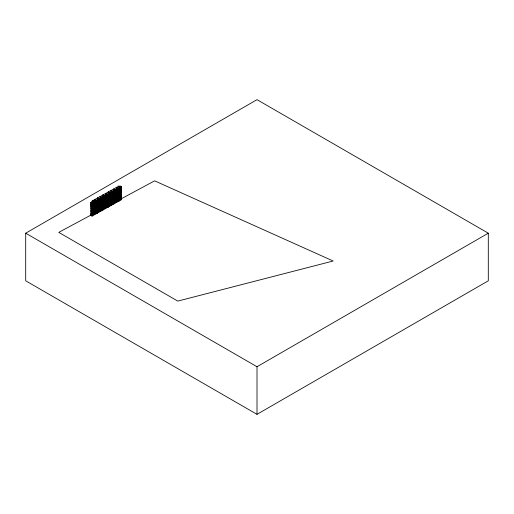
<?xml version="1.0" encoding="UTF-8"?>
<svg xmlns="http://www.w3.org/2000/svg" width="514" height="514" viewBox="0 0 514 514"><rect width="100%" height="100%" fill="white"/><g stroke="black" fill="none" stroke-linecap="round" stroke-linejoin="round"><path stroke-width="0.77" d="M25.7 233.195L257 99.658L488.3 233.195L488.3 280.805L257 414.342L25.7 280.805L25.7 233.195L257 366.739L488.3 233.195M92.147 200.961L93.381 201.7L93.381 202.387L92.147 201.649L92.147 200.961L118.991 185.997L120.225 186.736L120.225 187.424M92.147 201.649L93.458 200.916M116.363 187.462L116.363 188.15L117.68 187.417M120.334 186.698L120.334 186.01L121.567 186.749L121.567 187.437L92.038 203.904L90.805 203.165L90.805 202.477L93.426 201.013L94.66 201.751M116.331 188.246L117.642 187.514M90.805 203.165L92.771 202.066M93.381 201.7L120.225 186.736M90.805 202.477L92.038 203.216L121.567 186.749M120.334 188.227L120.334 187.539L121.567 188.278L121.567 188.966L92.038 205.427L90.805 204.694L90.805 204.007L92.115 203.274M90.805 204.694L92.115 203.962M93.381 203.917L120.225 188.953L120.225 188.265L93.381 203.229L93.381 203.917L92.147 203.178M90.805 204.007L92.038 204.739L121.567 188.278M120.334 189.756L120.334 189.068L121.567 189.807L121.567 190.495L92.038 206.956L90.805 206.217L90.805 205.529L92.115 204.797M90.805 206.217L92.115 205.484M90.805 205.529L92.038 206.268L121.567 189.807M120.334 190.591L121.567 191.33L121.567 192.018L92.038 208.485L90.805 207.746L90.805 207.058L92.115 206.326M92.147 206.23L93.381 206.969L120.225 192.005L120.225 191.317M120.334 192.12L121.567 192.859L121.567 193.547L92.038 210.008L90.805 209.275L90.805 208.588L121.567 191.33M93.381 208.498L120.225 193.534L120.225 192.846L93.381 207.81L93.381 208.498L92.147 207.759M121.567 192.859L92.038 209.32L92.038 210.008M120.334 193.649L121.567 194.388L121.567 195.076L92.038 211.537L90.805 210.798L90.805 210.11L92.115 209.378M90.805 208.588L93.381 210.027L120.225 195.063L120.225 194.376M120.334 195.172L121.567 195.911L121.567 196.599L92.038 213.066L90.805 212.327L90.805 211.639L121.567 194.388M93.381 211.55L120.225 196.586L120.225 195.898L93.381 210.862L93.381 211.55L92.147 210.811M90.805 211.639L92.038 212.378L121.567 195.911M120.334 196.701L121.567 197.44L121.567 198.128L92.038 214.589L90.805 213.856L90.805 213.169L92.115 212.436M90.805 213.169L92.038 213.901L121.567 197.44M120.334 198.231L121.567 198.969L121.567 199.657L92.038 216.118L90.805 215.379L90.805 214.691L92.115 213.959M90.805 214.691L92.038 215.43L121.567 198.969M92.604 214.19L58.763 232.379L177.78 301.095L333.168 261.009L154.637 180.844L120.096 199.413M116.363 188.15L117.597 188.889L117.597 188.201L116.299 187.501L116.299 188.188L117.533 188.927L117.533 188.24M120.334 192.808L121.567 193.547M113.678 189.647L114.911 190.386L114.911 189.698L113.607 188.998L113.607 189.685L114.84 190.424L114.84 189.737M120.334 194.337L121.567 195.076M120.334 195.86L121.567 196.599M110.915 190.501L112.219 191.202L112.219 191.889L110.985 191.15M120.334 197.389L121.567 198.128M108.229 191.998L109.463 192.737L109.463 193.425M104.079 195.738L102.845 194.999L102.845 195.686M101.386 197.241L100.153 196.502L100.153 197.19M98.701 198.738L97.461 197.999L97.461 198.687M92.147 204.707L93.381 205.446L93.381 204.758L120.225 189.794L120.225 190.476M90.805 207.058L92.038 207.797L92.038 208.485M90.805 210.11L92.038 210.849L92.038 211.537M257 366.739L257 414.342M120.225 197.427L120.225 198.115M118.991 185.997L118.991 186.685M118.946 188.214L118.946 188.901M118.946 189.743L118.946 190.431M118.946 191.266L118.946 191.953M118.946 192.795L118.946 193.482M118.946 194.324L118.946 195.012M118.946 195.847L118.946 196.534M118.946 197.376L118.946 198.063M118.946 198.905L118.946 199.593M118.946 200.428L118.946 201.115M118.875 188.252L118.875 188.94M118.875 189.775L118.875 190.463M118.875 191.304L118.875 191.992M118.875 192.834L118.875 193.521M118.875 194.356L118.875 195.044M118.875 195.885L118.875 196.573M118.875 197.415L118.875 198.102M118.875 198.937L118.875 199.625M118.875 200.466L118.875 201.154M117.597 189.73L117.597 190.411M117.597 191.253L117.597 191.94M117.597 192.782L117.597 193.47M117.597 194.311L117.597 194.992M117.597 195.834L117.597 196.521M117.597 197.363L117.597 198.051M117.597 198.892L117.597 199.58M117.597 200.415L117.597 201.102M117.533 189.762L117.533 190.45M117.533 191.292L117.533 191.979M117.533 192.821L117.533 193.508M117.533 194.343L117.533 195.031M117.533 195.873L117.533 196.56M117.533 197.402L117.533 198.089M117.533 198.924L117.533 199.612M117.533 200.454L117.533 201.141M116.254 189.711L116.254 190.398M116.254 191.24L116.254 191.928M116.254 192.769L116.254 193.457M116.254 194.292L116.254 194.979M116.254 195.821L116.254 196.509M116.254 197.35L116.254 198.038M116.254 198.873L116.254 199.56M116.254 200.402L116.254 201.09M116.254 201.931L116.254 202.619M116.19 189.75L116.19 190.437M116.19 191.279L116.19 191.966M116.19 192.808L116.19 193.495M116.19 194.331L116.19 195.018M116.19 195.86L116.19 196.547M116.19 197.389L116.19 198.076M116.19 198.912L116.19 199.599M116.19 200.441L116.19 201.128M116.19 201.97L116.19 202.657M114.911 191.227L114.911 191.915M114.911 192.756L114.911 193.444M114.911 194.279L114.911 194.967M114.911 195.808L114.911 196.496M114.911 197.337L114.911 198.025M114.911 198.86L114.911 199.548M114.911 200.389L114.911 201.077M114.911 201.918L114.911 202.606M114.84 191.266L114.84 191.953M114.84 192.795L114.84 193.476M114.84 194.318L114.84 195.005M114.84 195.847L114.84 196.534M114.84 197.376L114.84 198.057M114.84 198.899L114.84 199.586M114.84 200.428L114.84 201.115M114.84 201.957L114.84 202.638M113.562 191.214L113.498 191.94M113.562 192.744L113.498 193.463M113.562 194.266L113.498 194.992M113.562 195.795L113.498 196.521M113.562 197.325L113.498 198.044M113.562 198.847L113.498 199.573M113.562 200.376L113.498 201.102M113.562 201.906L113.498 202.625M113.562 203.428L113.498 204.154M112.219 192.724L112.219 193.412M112.219 194.253L112.219 194.941M112.219 195.783L112.219 196.47M112.219 197.312L112.219 197.993M112.219 198.834L112.219 199.522M112.219 200.364L112.219 201.051M112.219 201.893L112.219 202.574M112.219 203.416L112.219 204.103M112.148 191.24L112.148 191.928M112.148 192.763L112.148 193.45M112.148 194.292L112.148 194.979M112.148 195.821L112.148 196.509M112.148 197.344L112.148 198.031M112.148 198.873L112.148 199.56M112.148 200.402L112.148 201.09M112.148 201.925L112.148 202.612M112.148 203.454L112.148 204.142M110.985 190.463L110.915 191.189M110.876 192.711L110.806 193.437M110.876 194.241L110.806 194.967M110.876 195.77L110.806 196.496M110.876 197.292L110.806 198.018M110.876 198.822L110.806 199.548M110.876 200.351L110.806 201.077M110.876 201.873L110.806 202.6M110.876 203.403L110.806 204.129M110.876 204.932L110.806 205.658M109.527 193.386L109.527 192.699L108.293 191.96L108.229 192.686M109.527 194.228L109.527 194.915M109.527 195.757L109.527 196.444M109.527 197.28L109.527 197.967M109.527 198.809L109.527 199.496M109.527 200.338L109.527 201.025M109.527 201.861L109.527 202.548M109.527 203.39L109.527 204.077M109.527 204.919L109.527 205.606M109.463 194.266L109.463 194.954M109.463 195.789L109.463 196.476M109.463 197.318L109.463 198.006M109.463 198.847L109.463 199.535M109.463 200.37L109.463 201.058M109.463 201.899L109.463 202.587M109.463 203.428L109.463 204.116M109.463 204.957L109.463 205.639M108.184 194.215L108.184 194.902M108.184 195.744L108.184 196.425M108.184 197.267L108.184 197.954M108.184 198.796L108.184 199.483M108.184 200.325L108.184 201.013M108.184 201.848L108.184 202.535M108.184 203.377L108.184 204.064M108.184 204.906L108.184 205.594M108.184 206.429L108.184 207.116M108.113 194.253L108.113 194.941M108.113 195.776L108.113 196.464M108.113 197.305L108.113 197.993M108.113 198.834L108.113 199.522M108.113 200.357L108.113 201.045M108.113 201.886L108.113 202.574M108.113 203.416L108.113 204.103M108.113 204.938L108.113 205.626M108.113 206.467L108.113 207.155M106.835 194.89L106.835 194.202L105.601 193.463L105.601 194.151M106.835 195.725L106.835 196.412M106.835 197.254L106.835 197.941M106.835 198.783L106.835 199.471M106.835 200.306L106.835 200.993M106.835 201.835L106.835 202.522M106.835 203.364L106.835 204.052M106.835 204.887L106.835 205.574M106.835 206.416L106.835 207.103M106.771 194.928L106.771 194.241L105.537 193.502L105.537 194.189M106.771 195.763L106.771 196.451M106.771 197.292L106.771 197.98M106.771 198.822L106.771 199.509M106.771 200.344L106.771 201.032M106.771 201.873L106.771 202.561M106.771 203.403L106.771 204.09M106.771 204.925L106.771 205.613M106.771 206.455L106.771 207.142M105.492 195.712L105.492 196.399M105.492 197.241L105.492 197.929M105.492 198.77L105.492 199.458M105.492 200.293L105.492 200.98M105.492 201.822L105.492 202.51M105.492 203.351L105.492 204.039M105.492 204.874L105.492 205.561M105.492 206.403L105.492 207.091M105.492 207.932L105.492 208.62M105.421 195.75L105.421 196.438M105.421 197.28L105.421 197.967M105.421 198.809L105.421 199.49M105.421 200.332L105.421 201.019M105.421 201.861L105.421 202.548M105.421 203.39L105.421 204.077M105.421 204.913L105.421 205.6M105.421 206.442L105.421 207.129M105.421 207.971L105.421 208.658M104.079 196.425L104.149 195.699L102.909 194.96L102.909 195.648M104.149 197.228L104.079 197.954M104.149 198.757L104.079 199.477M104.149 200.28L104.079 201.006M104.149 201.809L104.079 202.535M104.149 203.338L104.079 204.058M104.149 204.861L104.079 205.587M104.149 206.39L104.079 207.116M104.149 207.919L104.079 208.639M102.8 197.215L102.8 197.903M102.8 198.745L102.8 199.426M102.8 200.267L102.8 200.955M102.8 201.796L102.8 202.484M102.8 203.326L102.8 204.007M102.8 204.848L102.8 205.536M102.8 206.377L102.8 207.065M102.8 207.907L102.8 208.594M102.8 209.429L102.8 210.117M102.736 197.254L102.736 197.941M102.736 198.777L102.736 199.464M102.736 200.306L102.736 200.993M102.736 201.835L102.736 202.522M102.736 203.358L102.736 204.045M102.736 204.887L102.736 205.574M102.736 206.416L102.736 207.103M102.736 207.939L102.736 208.626M102.736 209.468L102.736 210.155M101.386 197.929L101.457 197.203L100.224 196.464L100.224 197.151M101.457 198.725L101.386 199.451M101.457 200.254L101.386 200.98M101.457 201.784L101.386 202.51M101.457 203.306L101.386 204.032M101.457 204.835L101.386 205.561M101.457 206.365L101.386 207.091M101.457 207.887L101.386 208.613M101.457 209.416L101.386 210.142M100.108 198.712L100.108 199.4M100.108 200.242L100.108 200.929M100.108 201.771L100.108 202.458M100.108 203.293L100.108 203.981M100.108 204.823L100.108 205.51M100.108 206.352L100.108 207.039M100.108 207.874L100.108 208.562M100.108 209.404L100.108 210.091M100.108 210.933L100.108 211.62M100.044 198.751L100.044 199.438M100.044 200.28L100.044 200.968M100.044 201.809L100.044 202.49M100.044 203.332L100.044 204.019M100.044 204.861L100.044 205.549M100.044 206.39L100.044 207.071M100.044 207.913L100.044 208.6M100.044 209.442L100.044 210.13M100.044 210.971L100.044 211.652M98.701 199.426L98.765 198.7L97.532 197.961L97.532 198.648M98.765 200.229L98.701 200.955M98.765 201.758L98.701 202.477M98.765 203.281L98.701 204.007M98.765 204.81L98.701 205.536M98.765 206.339L98.701 207.058M98.765 207.862L98.701 208.588M98.765 209.391L98.701 210.117M98.765 210.92L98.701 211.639M97.422 200.216L97.422 200.903M97.422 201.739L97.422 202.426M97.422 203.268L97.422 203.955M97.422 204.797L97.422 205.484M97.422 206.326L97.422 207.007M97.422 207.849L97.422 208.536M97.422 209.378L97.422 210.065M97.422 210.907L97.422 211.588M97.422 212.43L97.422 213.117M97.352 200.254L97.352 200.942M97.352 201.777L97.352 202.465M97.352 203.306L97.352 203.994M97.352 204.835L97.352 205.523M97.352 206.358L97.352 207.046M97.352 207.887L97.352 208.575M97.352 209.416L97.352 210.104M97.352 210.939L97.352 211.627M97.352 212.468L97.352 213.156M96.073 200.89L96.073 200.203L94.839 199.464L94.839 200.152M96.073 201.726L96.073 202.413M96.073 203.255L96.073 203.942M96.073 204.784L96.073 205.471M96.073 206.307L96.073 206.994M96.073 207.836L96.073 208.523M96.073 209.365L96.073 210.053M96.073 210.888L96.073 211.575M96.073 212.417L96.073 213.104M96.009 200.929L96.009 200.242L94.775 199.503L94.775 200.19M96.009 201.764L96.009 202.452M96.009 203.293L96.009 203.981M96.009 204.823L96.009 205.51M96.009 206.345L96.009 207.033M96.009 207.874L96.009 208.562M96.009 209.404L96.009 210.091M96.009 210.926L96.009 211.614M96.009 212.455L96.009 213.143M94.73 201.713L94.66 202.439M94.73 203.242L94.66 203.968M94.73 204.771L94.66 205.491M94.73 206.294L94.66 207.02M94.73 207.823L94.66 208.549M94.73 209.352L94.66 210.072M94.73 210.875L94.66 211.601M94.73 212.404L94.66 213.13M94.73 213.933L94.66 214.653M93.381 206.281L93.381 206.969M93.381 209.339L93.381 210.027M93.381 212.391L93.381 213.079M92.038 203.216L92.038 203.904M92.038 204.739L92.038 205.427M92.038 206.268L92.038 206.956M92.038 212.378L92.038 213.066M92.038 213.901L92.038 214.589M92.038 215.43L92.038 216.118M120.225 198.957L93.381 213.92L93.381 214.608L120.225 199.644L120.225 198.957"/></g></svg>
